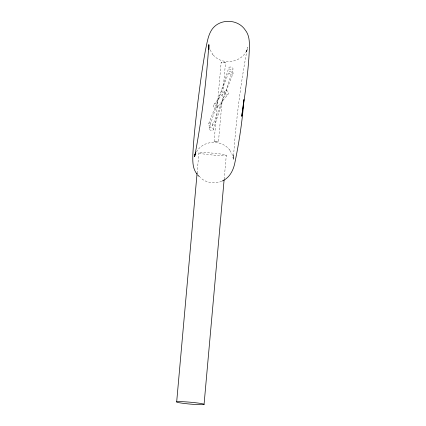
<?xml version="1.0" encoding="UTF-8"?>
<svg xmlns="http://www.w3.org/2000/svg" width="426" height="426" viewBox="0 0 426 426"><rect width="100%" height="100%" fill="white"/><g stroke="black" fill="none" stroke-linecap="round" stroke-linejoin="round"><path stroke-width="0.32" stroke-dasharray="2.13 1.6" d="M197.078 173.313L198.91 152.78M214.086 141.528L221.153 62.356L223.506 62.425L225.503 62.766L218.437 141.938L214.086 141.528L218.437 141.938M224.161 179.213L226.291 155.362A13.792 0.937 5.1 0 0 206.716 152.694A13.792 0.937 5.1 0 0 204.789 154.153A13.792 0.937 5.1 0 0 226.291 155.362M209.086 128.38L228.831 67.739M213.261 129.717L233.006 69.081M208.703 123.583L229.023 71.824M212.649 125.473A2.194 1.571 21.4 0 0 210.364 122.864A2.194 1.571 21.4 0 0 209.017 125.244A2.194 1.571 21.4 0 0 212.649 125.473L232.969 73.709A2.194 1.571 21.4 0 0 230.684 71.105A2.194 1.571 21.4 0 0 229.337 73.485A2.194 1.571 21.4 0 0 232.969 73.709M196.482 152.007C203.016 139.968 221.717 139.18 229.784 150.08L229.326 149.467L231.989 153.994L233.373 159.047L233.32 154.595L233.315 159.415C235.897 121.847 240.386 84.311 247.559 47.334L246.329 52.185L247.336 49.144C242.106 63.282 221.296 66.073 212.404 53.958L212.862 54.571L210.194 50.044L209.853 48.782M213.953 104.418L224.747 91.43M217.26 107.293A2.189 2.141 38.7 0 0 216.003 103.742A2.189 2.141 38.7 0 0 213.564 106.537A2.189 2.141 38.7 0 0 217.26 107.293L228.054 94.306A2.189 2.141 38.7 0 0 226.792 90.754A2.189 2.141 38.7 0 0 224.353 93.55A2.189 2.141 38.7 0 0 228.054 94.306M221.744 181.3C214.624 184.133 205.827 182.94 200.252 177.525M225.503 62.766L221.153 62.356M229.167 68.826A2.194 1.315 18 0 0 232.83 69.385A2.194 1.315 18 0 0 230.759 67.026A2.194 1.315 18 0 0 229.167 68.826M209.422 129.461A2.194 1.315 18 0 0 213.085 130.021A2.194 1.315 18 0 0 211.014 127.667A2.194 1.315 18 0 0 209.422 129.461"/><path stroke-width="0.64" d="M176.678 401.867L197.078 173.313M204.059 404.455A13.792 0.937 5.1 0 0 184.49 401.787A13.792 0.937 5.1 0 0 182.562 403.241A13.792 0.937 5.1 0 0 204.059 404.455L224.103 179.873M195.699 152.46L194.629 156.704C201.796 119.727 206.285 82.191 208.868 44.623L208.868 49.443L208.815 44.991M195.651 152.46L194.847 154.894L195.827 153.163M222.319 180.965C229.997 177.669 233.709 169.559 235.077 161.763C239.284 141.256 242.426 120.483 243.928 99.593L241.728 116.33C245.041 94.215 248.358 72.053 249.322 49.682C249.508 42.893 249.764 35.582 245.211 29.99C237.846 18.85 220.002 18.334 212.143 29.197C207.979 35.177 207.174 42.579 205.582 49.496C202.291 67.691 199.869 86.025 197.579 104.365C195.662 120.989 193.676 137.63 192.866 154.356C192.68 161.145 192.419 168.456 196.977 174.048M197.717 175.038L199.411 176.699"/></g></svg>
